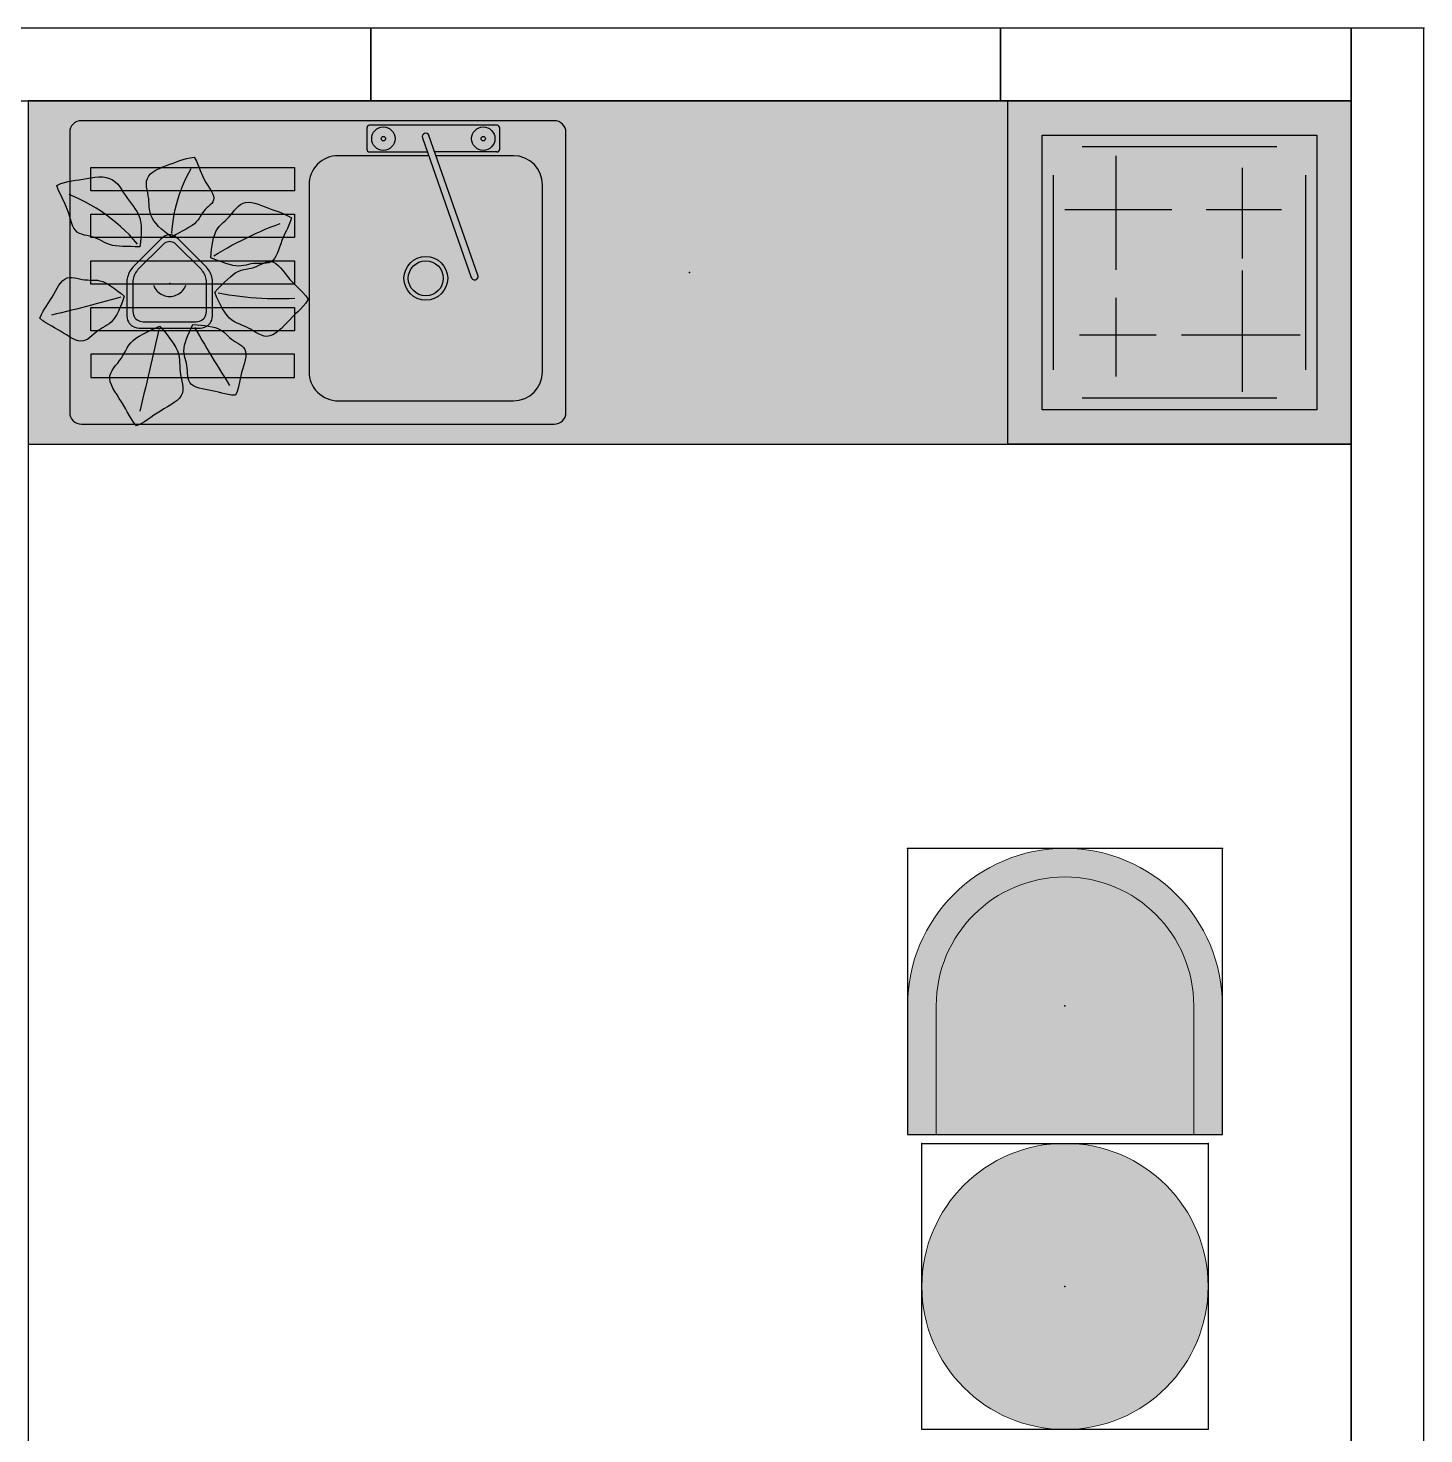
# Model space of a CAD drawing. Header units: millimetres. Extents: x 0 to 5268, y -277 to 4972.
# Drawn here: x 2533 to 4972, y 2515 to 4972 of the extents above; entities that cross this region are included whole.
import ezdxf

# ---------------------------------------------------------------- set-up
doc = ezdxf.new("R2010")
doc.units = ezdxf.units.MM
for name, color, linetype, true_color in [('EH-PLANT-FILL', 9, 'Continuous', 0xa6e6bd), ('EH-PLANT-LEAVES', 103, 'Continuous', 0x4dcc7a), ('EH-PLANT-POT', 118, 'Continuous', 0x003b2b), ('EH-PLANT-STEMS', 37, 'Continuous', 0x8c5e36), ('Furniture', 37, 'Continuous', 0x75664f), ('FurnitureRefRec', 254, 'Continuous', 0xd5d5d5), ('PT Top Left', 52, 'Continuous', 0xcdcd00), ('PT Top Left Furniture', 211, 'Continuous', 0xff7fff), ('PT Top Right', 96, 'Continuous', 0x007f00), ('PT Top Right Furniture', 200, 'Continuous', 0xbf3fff), ('Walls', 1, 'Continuous', 0xff0000)]:
    doc.layers.add(name, color=color, linetype=linetype, true_color=true_color)
for name, color, linetype in [('Furniture Stretch', 7, 'Continuous'), ('Rooms$Living Room', 7, 'Continuous'), ('Windows', 7, 'Continuous')]:
    doc.layers.add(name, color=color, linetype=linetype)

# ---------------------------------------------------------------- blocks, each defined once
blk = doc.blocks.new('Chair')
at = {"layer": 'Furniture'}
blk.add_hatch(color=7, dxfattribs=at).paths.add_polyline_path([(500, 0), (500, 225), (499.8, 234.5), (499.3, 244), (498.5, 253.4), (497.4, 262.9), (495.9, 272.2), (494.1, 281.6), (492, 290.8), (489.6, 300), (486.8, 309.1), (483.8, 318.1), (480.4, 326.9), (476.7, 335.7), (472.8, 344.3), (468.5, 352.8), (463.9, 361.1), (459.1, 369.3), (454, 377.3), (448.6, 385.1), (442.9, 392.7), (437, 400.1), (430.8, 407.4), (424.4, 414.4), (417.8, 421.1), (410.9, 427.7), (403.8, 434), (396.5, 440), (388.9, 445.8), (381.2, 451.3), (373.3, 456.6), (365.2, 461.6), (357, 466.3), (348.6, 470.7), (340, 474.8), (331.3, 478.6), (322.5, 482.1), (313.6, 485.3), (304.5, 488.2), (295.4, 490.8), (286.2, 493.1), (276.9, 495.1), (267.6, 496.7), (258.1, 498), (248.7, 499), (239.2, 499.6), (229.7, 500), (220.3, 500), (210.8, 499.6), (201.3, 499), (191.9, 498), (182.4, 496.7), (173.1, 495.1), (163.8, 493.1), (154.6, 490.8), (145.5, 488.2), (136.4, 485.3), (127.5, 482.1), (118.7, 478.6), (110, 474.8), (101.4, 470.7), (93, 466.3), (84.8, 461.6), (76.7, 456.6), (68.8, 451.3), (61.1, 445.8), (53.5, 440), (46.2, 434), (39.1, 427.7), (32.2, 421.1), (25.6, 414.4), (19.2, 407.4), (13, 400.1), (7.1, 392.7), (1.4, 385.1), (-4, 377.3), (-9.1, 369.3), (-13.9, 361.1), (-18.5, 352.8), (-22.8, 344.3), (-26.7, 335.7), (-30.4, 326.9), (-33.8, 318.1), (-36.8, 309.1), (-39.6, 300), (-42, 290.8), (-44.1, 281.6), (-45.9, 272.2), (-47.4, 262.9), (-48.5, 253.4), (-49.3, 244), (-49.8, 234.5), (-50, 225), (-50, 0)], flags=0)
at = {"layer": 'Furniture', "linetype": 'Continuous', "lineweight": 13}
for p, q in [((0, 225), (0, 0)), ((450, 0), (450, 225)), ((0, 0), (450, 0))]:
    blk.add_line(p, q, dxfattribs=at)
for points in [[(-50, 225), (-50, 0)], [(500, 0), (500, 225)]]:
    blk.add_lwpolyline(points, dxfattribs=at)
for radius in [275, 225]:
    blk.add_arc((225, 225), radius, 0, 180, dxfattribs=at)
at = {"layer": 'FurnitureRefRec'}
blk.add_lwpolyline([(500, 500), (-50, 500), (-50, 0), (500, 0)], close=True, dxfattribs=at)
at = {"layer": 'PT Top Left Furniture'}
blk.add_point((-50, 500), dxfattribs=at)
at = {"layer": 'PT Top Right Furniture'}
blk.add_point((500, 500), dxfattribs=at)
blk = doc.blocks.new('Coffee Table')
at = {"layer": 'Furniture'}
blk.add_hatch(color=7, dxfattribs=at).paths.add_polyline_path([(0, 250), (-8.6, 249.9), (-17.2, 249.4), (-25.8, 248.7), (-34.4, 247.6), (-42.9, 246.3), (-51.4, 244.7), (-59.8, 242.7), (-68.2, 240.5), (-76.4, 238), (-84.6, 235.2), (-92.7, 232.2), (-100.6, 228.9), (-108.5, 225.2), (-116.2, 221.4), (-123.8, 217.2), (-131.2, 212.8), (-138.4, 208.2), (-145.5, 203.3), (-152.5, 198.1), (-159.2, 192.7), (-165.8, 187.1), (-172.1, 181.3), (-178.3, 175.2), (-184.2, 169), (-190, 162.5), (-195.5, 155.9), (-200.7, 149), (-205.7, 142), (-210.5, 134.8), (-215.1, 127.5), (-219.3, 120), (-223.3, 112.3), (-227.1, 104.6), (-230.6, 96.7), (-233.8, 88.7), (-236.7, 80.5), (-239.3, 72.3), (-241.7, 64), (-243.7, 55.6), (-245.5, 47.2), (-247, 38.7), (-248.2, 30.1), (-249.1, 21.6), (-249.7, 12.9), (-250, 4.3), (-250, -4.3), (-249.7, -12.9), (-249.1, -21.6), (-248.2, -30.1), (-247, -38.7), (-245.5, -47.2), (-243.7, -55.6), (-241.7, -64), (-239.3, -72.3), (-236.7, -80.5), (-233.8, -88.7), (-230.6, -96.7), (-227.1, -104.6), (-223.3, -112.3), (-219.3, -120), (-215.1, -127.5), (-210.5, -134.8), (-205.7, -142), (-200.7, -149), (-195.5, -155.9), (-190, -162.5), (-184.2, -169), (-178.3, -175.2), (-172.1, -181.3), (-165.8, -187.1), (-159.2, -192.7), (-152.5, -198.1), (-145.5, -203.3), (-138.4, -208.2), (-131.2, -212.8), (-123.8, -217.2), (-116.2, -221.4), (-108.5, -225.2), (-100.6, -228.9), (-92.7, -232.2), (-84.6, -235.2), (-76.4, -238), (-68.2, -240.5), (-59.8, -242.7), (-51.4, -244.7), (-42.9, -246.3), (-34.4, -247.6), (-25.8, -248.7), (-17.2, -249.4), (-8.6, -249.9), (0, -250), (8.6, -249.9), (17.2, -249.4), (25.8, -248.7), (34.4, -247.6), (42.9, -246.3), (51.4, -244.7), (59.8, -242.7), (68.2, -240.5), (76.4, -238), (84.6, -235.2), (92.7, -232.2), (100.6, -228.9), (108.5, -225.2), (116.2, -221.4), (123.8, -217.2), (131.2, -212.8), (138.4, -208.2), (145.5, -203.3), (152.5, -198.1), (159.2, -192.7), (165.8, -187.1), (172.1, -181.3), (178.3, -175.2), (184.2, -169), (190, -162.5), (195.5, -155.9), (200.7, -149), (205.7, -142), (210.5, -134.8), (215.1, -127.5), (219.3, -120), (223.3, -112.3), (227.1, -104.6), (230.6, -96.7), (233.8, -88.7), (236.7, -80.5), (239.3, -72.3), (241.7, -64), (243.7, -55.6), (245.5, -47.2), (247, -38.7), (248.2, -30.1), (249.1, -21.6), (249.7, -12.9), (250, -4.3), (250, 4.3), (249.7, 12.9), (249.1, 21.6), (248.2, 30.1), (247, 38.7), (245.5, 47.2), (243.7, 55.6), (241.7, 64), (239.3, 72.3), (236.7, 80.5), (233.8, 88.7), (230.6, 96.7), (227.1, 104.6), (223.3, 112.3), (219.3, 120), (215.1, 127.5), (210.5, 134.8), (205.7, 142), (200.7, 149), (195.5, 155.9), (190, 162.5), (184.2, 169), (178.3, 175.2), (172.1, 181.3), (165.8, 187.1), (159.2, 192.7), (152.5, 198.1), (145.5, 203.3), (138.4, 208.2), (131.2, 212.8), (123.8, 217.2), (116.2, 221.4), (108.5, 225.2), (100.6, 228.9), (92.7, 232.2), (84.6, 235.2), (76.4, 238), (68.2, 240.5), (59.8, 242.7), (51.4, 244.7), (42.9, 246.3), (34.4, 247.6), (25.8, 248.7), (17.2, 249.4), (8.6, 249.9)], flags=0)
at = {"layer": 'Furniture', "linetype": 'Continuous', "lineweight": 13}
for start, end in [(90, 270), (270, 90)]:
    blk.add_arc((0, 0), 250, start, end, dxfattribs=at)
at = {"layer": 'FurnitureRefRec'}
blk.add_lwpolyline([(250, -250), (-250, -250), (-250, 250), (250, 250)], close=True, dxfattribs=at)
at = {"layer": 'PT Top Left Furniture'}
blk.add_point((-250, 250), dxfattribs=at)
at = {"layer": 'PT Top Right Furniture'}
blk.add_point((250, 250), dxfattribs=at)
blk = doc.blocks.new('Keuken')
at = {"layer": 'Furniture'}
blk.add_hatch(color=7, dxfattribs=at).paths.add_polyline_path([(-1111.5, -300), (1200, -300), (1200, 300), (-1111.5, 300)], flags=0)
at = {"layer": 'Furniture', "color": 37, "true_color": 0x766750}
for p, q in [((1107, 265.2), (280.8, 265.2)), ((260.4, 244.8), (260.4, -244.8)), ((658.2, 224.4), (352.2, 224.4)), ((1127.4, -244.8), (1127.4, 244.8)), ((-981.5, 220), (-641.5, 220)), ((-921.2, -3.3), (-921.2, 208.5)), ((-700.4, 44.3), (-700.4, 181.8)), ((301.2, 173.4), (301.2, -153)), ((709.2, -153), (709.2, 173.4)), ((-1031.5, -170), (-1031.5, 170)), ((-591.5, 170), (-591.5, -170)), ((-815.1, 108.8), (-1022.1, 108.8)), ((-637.1, 108.8), (-770.6, 108.8)), ((414.1, 4.9), (499.7, -239.4)), ((511.2, -235.3), (425.7, 8.9)), ((-921.2, -182.8), (-921.2, -24.4)), ((-700.4, -203.9), (-700.4, -4.8)), ((-857.9, -110), (-989.8, -110)), ((-611.3, -110), (-797.9, -110)), ((-641.5, -220), (-981.5, -220)), ((352.2, -204), (487.3, -204)), ((375.9, -215.7), (375.9, -252)), ((379.9, -210.6), (489.6, -210.6)), ((500.2, -204), (658.2, -204)), ((604.4, -210.6), (502.5, -210.6)), ((608.3, -252), (608.3, -215.7)), ((280.8, -265.2), (1107, -265.2))]:
    blk.add_line(p, q, dxfattribs=at)
for points in [[(-1111.5, -300), (-1111.5, 300), (-511.5, 300), (-511.5, -300)], [(-1111.5, -300), (1200, -300), (1200, 300), (-1111.5, 300)], [(-1051.5, -240), (-1051.5, 240), (-571.5, 240), (-571.5, -240)], [(734.7, 142.8), (1090.3, 142.8), (1090.3, 183.6), (734.7, 183.6)], [(1090.3, 102), (1090.3, 61.2), (734.7, 61.2), (734.7, 102)], [(1090.3, 20.4), (1090.3, -20.4), (734.7, -20.4), (734.7, 20.4)], [(1090.3, -61.2), (1090.3, -102), (734.7, -102), (734.7, -61.2)], [(1090.3, -142.8), (1090.3, -183.6), (734.7, -183.6), (734.7, -142.8)]]:
    blk.add_lwpolyline(points, close=True, dxfattribs=at)
blk.add_lwpolyline([(379.9, -257.1), (492.1, -257.1), (604.4, -257.1)], dxfattribs=at)
for centre, radius in [((505.2, 10.2), 38.2), ((505.2, 10.2), 30.6), ((404.8, -233.8), 20.4), ((579.4, -233.8), 20.4), ((404.8, -233.8), 3.81), ((404.8, -233.8), 3.81), ((579.4, -233.8), 3.81), ((579.4, -233.8), 3.81)]:
    blk.add_circle(centre, radius, dxfattribs=at)
for centre, radius, start, end in [((280.8, 244.8), 20.4, 90, 180), ((1107, 244.8), 20.4, 360, 90), ((352.2, 173.4), 51, 90, 180), ((658.2, 173.4), 51, 360, 90), ((419.9, 6.9), 6.12, 19.2979, 199.2979), ((352.2, -153), 51, 180, 270), ((658.2, -153), 51, 270, 0), ((381, -215.7), 5.1, 90, 180), ((603.2, -215.7), 5.1, 360, 90), ((280.8, -244.8), 20.4, 180, 270), ((505.4, -237.3), 6.12, 199.2979, 19.2979), ((1107, -244.8), 20.4, 270, 0), ((381, -252), 5.1, 180, 270), ((603.2, -252), 5.1, 270, 0)]:
    blk.add_arc(centre, radius, start, end, dxfattribs=at)
at = {"layer": 'FurnitureRefRec'}
blk.add_lwpolyline([(-1111.5, -300), (1200, -300), (1200, 300), (-1111.5, 300)], close=True, dxfattribs=at)
at = {"layer": 'PT Top Left Furniture'}
blk.add_point((1200, -300), dxfattribs=at)
at = {"layer": 'PT Top Right Furniture'}
blk.add_point((-1111.5, -300), dxfattribs=at)
blk = doc.blocks.new('EH_PLANT_BROADLEAF')
at = {"layer": 'EH-PLANT-FILL'}
for points in [[(3.559, 81.43), (-2.852, 85.895), (-8.628, 90.481), (-14.147, 95.199), (-19.286, 100.028), (-23.863, 104.935), (-27.715, 109.88), (-30.737, 114.822), (-32.915, 119.729), (-34.326, 124.584), (-35.134, 129.388), (-35.556, 134.16), (-35.826, 138.934), (-36.152, 143.752), (-36.675, 148.65), (-37.448, 153.65), (-38.413, 158.75), (-39.418, 163.918), (-40.236, 169.093), (-40.602, 174.192), (-40.256, 179.117), (-38.989, 183.773), (-36.674, 188.079), (-33.287, 191.987), (-28.912, 195.48), (-23.72, 198.584), (-17.945, 201.356), (-11.842, 203.875), (-5.647, 206.227), (0.463, 208.485), (6.388, 210.697), (12.124, 212.874), (17.75, 214.986), (23.41, 216.964), (29.297, 218.706), (35.644, 220.077), (43.057, 220.72), (46.606, 214.229), (49.179, 208.418), (51.384, 202.932), (53.453, 197.636), (55.578, 192.429), (57.907, 187.244), (60.518, 182.052), (63.406, 176.865), (66.474, 171.731), (69.543, 166.726), (72.38, 161.936), (74.729, 157.442), (76.357, 153.302), (77.093, 149.542), (76.854, 146.149), (75.663, 143.074), (73.649, 140.237), (71.021, 137.545), (68.039, 134.902), (64.968, 132.225), (62.036, 129.454), (59.397, 126.559), (57.105, 123.54), (55.111, 120.419), (53.272, 117.234), (51.382, 114.027), (49.206, 110.835), (46.527, 107.677), (43.183, 104.556), (39.095, 101.456), (34.28, 98.346), (28.84, 95.186), (22.94, 91.938), (16.761, 88.571), (10.427, 85.064)], [(-52.359, 64.514), (-60.185, 64.508), (-67.566, 64.673), (-74.767, 64.799), (-81.712, 64.964), (-88.285, 65.292), (-94.389, 65.901), (-99.973, 66.877), (-105.042, 68.253), (-109.664, 69.999), (-113.955, 72.027), (-118.06, 74.202), (-122.129, 76.373), (-126.288, 78.395), (-130.616, 80.161), (-135.136, 81.628), (-139.808, 82.825), (-144.538, 83.86), (-149.195, 84.899), (-153.635, 86.15), (-157.727, 87.825), (-161.375, 90.108), (-164.534, 93.129), (-167.215, 96.937), (-169.489, 101.497), (-171.464, 106.697), (-173.276, 112.364), (-175.062, 118.3), (-176.94, 124.312), (-178.994, 130.247), (-181.265, 136.014), (-183.751, 141.601), (-186.409, 147.073), (-189.175, 152.56), (-191.97, 158.24), (-194.706, 164.341), (-197.158, 171.457), (-190.294, 174.667), (-183.767, 176.736), (-177.356, 178.257), (-170.973, 179.46), (-164.542, 180.524), (-157.999, 181.578), (-151.305, 182.69), (-144.459, 183.847), (-137.502, 184.961), (-130.52, 185.878), (-123.635, 186.406), (-116.983, 186.349), (-110.703, 185.535), (-104.905, 183.852), (-99.66, 181.267), (-94.981, 177.83), (-90.826, 173.671), (-87.099, 168.976), (-83.671, 163.958), (-80.4, 158.826), (-77.155, 153.748), (-73.846, 148.831), (-70.433, 144.108), (-66.939, 139.534), (-63.446, 135.006), (-60.083, 130.38), (-56.998, 125.504), (-54.339, 120.246), (-52.225, 114.52), (-50.722, 108.297), (-49.839, 101.61), (-49.525, 94.547), (-49.684, 87.228), (-50.204, 79.777), (-51.006, 72.276)], [(71.916, 45.285), (72.367, 52.869), (73.169, 60.012), (74.132, 67.012), (75.31, 73.77), (76.784, 80.137), (78.627, 85.976), (80.877, 91.196), (83.533, 95.775), (86.548, 99.771), (89.842, 103.309), (93.308, 106.564), (96.839, 109.729), (100.339, 112.976), (103.747, 116.43), (107.044, 120.137), (110.256, 124.055), (113.452, 128.056), (116.73, 131.945), (120.201, 135.488), (123.971, 138.452), (128.121, 140.64), (132.696, 141.923), (137.696, 142.261), (143.076, 141.71), (148.76, 140.406), (154.644, 138.547), (160.623, 136.356), (166.6, 134.043), (172.506, 131.773), (178.303, 129.637), (183.991, 127.646), (189.603, 125.724), (195.196, 123.731), (200.844, 121.478), (206.632, 118.727), (212.783, 114.859), (210.755, 107.902), (208.381, 102.016), (205.885, 96.583), (203.352, 91.365), (200.856, 86.172), (198.454, 80.864), (196.18, 75.368), (194.033, 69.691), (191.977, 63.927), (189.942, 58.241), (187.832, 52.841), (185.541, 47.953), (182.967, 43.772), (180.033, 40.436), (176.695, 38.002), (172.952, 36.427), (168.851, 35.585), (164.473, 35.279), (159.922, 35.274), (155.312, 35.338), (150.739, 35.275), (146.274, 34.957), (141.943, 34.344), (137.727, 33.481), (133.563, 32.492), (129.359, 31.551), (125.006, 30.851), (120.399, 30.565), (115.456, 30.82), (110.131, 31.674), (104.423, 33.104), (98.372, 35.02), (92.049, 37.286), (85.536, 39.751), (78.888, 42.318)], [(78.645, -15.209), (84.418, -9.01), (89.999, -3.375), (95.468, 2.097), (100.808, 7.276), (105.995, 11.968), (111.012, 15.995), (115.855, 19.242), (120.538, 21.687), (125.087, 23.409), (129.537, 24.58), (133.927, 25.43), (138.292, 26.212), (142.658, 27.152), (147.038, 28.409), (151.431, 30.041), (155.825, 31.992), (160.203, 34.096), (164.542, 36.1), (168.825, 37.709), (173.041, 38.624), (177.192, 38.602), (181.286, 37.485), (185.344, 35.23), (189.391, 31.915), (193.452, 27.721), (197.55, 22.903), (201.703, 17.746), (205.919, 12.516), (210.201, 7.419), (214.547, 2.571), (218.953, -2.019), (223.415, -6.444), (227.934, -10.879), (232.517, -15.559), (237.179, -20.774), (241.961, -27.281), (237.632, -34.126), (233.181, -39.621), (228.649, -44.524), (224.052, -49.124), (219.397, -53.657), (214.685, -58.297), (209.914, -63.136), (205.079, -68.167), (200.178, -73.273), (195.215, -78.249), (190.198, -82.827), (185.147, -86.724), (180.083, -89.684), (175.032, -91.526), (170.021, -92.173), (165.069, -91.668), (160.187, -90.166), (155.375, -87.915), (150.624, -85.209), (145.915, -82.347), (141.229, -79.58), (136.546, -77.074), (131.856, -74.886), (127.158, -72.957), (122.466, -71.129), (117.805, -69.176), (113.212, -66.845), (108.725, -63.904), (104.379, -60.184), (100.203, -55.604), (96.209, -50.188), (92.393, -44.05), (88.741, -37.367), (85.227, -30.334), (81.835, -23.081)], [(-79.275, -22.154), (-81.698, -29.266), (-84.277, -35.862), (-86.916, -42.282), (-89.644, -48.418), (-92.505, -54.106), (-95.539, -59.198), (-98.769, -63.599), (-102.197, -67.29), (-105.803, -70.343), (-109.546, -72.9), (-113.372, -75.158), (-117.223, -77.331), (-121.049, -79.61), (-124.813, -82.129), (-128.505, -84.936), (-132.137, -87.983), (-135.748, -91.132), (-139.391, -94.17), (-143.132, -96.847), (-147.033, -98.915), (-151.145, -100.168), (-155.5, -100.473), (-160.103, -99.797), (-164.936, -98.202), (-169.956, -95.841), (-175.107, -92.929), (-180.329, -89.704), (-185.564, -86.389), (-190.769, -83.158), (-195.92, -80.108), (-201.017, -77.245), (-206.078, -74.491), (-211.142, -71.698), (-216.255, -68.668), (-221.476, -65.156), (-226.958, -60.521), (-224.199, -53.898), (-221.181, -48.388), (-218.057, -43.354), (-214.886, -38.547), (-211.715, -33.771), (-208.581, -28.878), (-205.503, -23.79), (-202.481, -18.513), (-199.492, -13.144), (-196.49, -7.856), (-193.421, -2.873), (-190.223, 1.566), (-186.838, 5.248), (-183.227, 8.019), (-179.37, 9.817), (-175.272, 10.675), (-170.965, 10.727), (-166.5, 10.177), (-161.939, 9.275), (-157.347, 8.27), (-152.78, 7.375), (-148.274, 6.728), (-143.843, 6.377), (-139.475, 6.275), (-135.135, 6.286), (-130.772, 6.22), (-126.328, 5.864), (-121.75, 5.02), (-116.996, 3.545), (-112.045, 1.37), (-106.901, -1.489), (-101.587, -4.936), (-96.141, -8.823), (-90.609, -12.985), (-85.019, -17.316)], [(40.68, -71.469), (47.978, -71.916), (54.814, -72.609), (61.493, -73.376), (67.919, -74.274), (73.948, -75.387), (79.45, -76.792), (84.341, -78.54), (88.61, -80.641), (92.317, -83.064), (95.594, -85.733), (98.613, -88.55), (101.562, -91.404), (104.611, -94.196), (107.876, -96.857), (111.399, -99.36), (115.137, -101.729), (118.968, -104.036), (122.706, -106.394), (126.134, -108.932), (129.036, -111.783), (131.234, -115.057), (132.616, -118.827), (133.152, -123.113), (132.903, -127.885), (132.001, -133.064), (130.636, -138.538), (129.015, -144.182), (127.331, -149.877), (125.736, -155.531), (124.311, -161.091), (123.063, -166.554), (121.923, -171.96), (120.765, -177.39), (119.417, -182.95), (117.67, -188.774), (114.977, -195.209), (108.005, -194.862), (101.988, -193.898), (96.38, -192.664), (90.969, -191.296), (85.585, -189.898), (80.101, -188.552), (74.45, -187.298), (68.636, -186.131), (62.742, -185.001), (56.92, -183.815), (51.362, -182.453), (46.277, -180.791), (41.852, -178.717), (38.221, -176.151), (35.445, -173.064), (33.493, -169.477), (32.254, -165.46), (31.55, -161.126), (31.165, -156.606), (30.881, -152.03), (30.513, -147.512), (29.938, -143.121), (29.113, -138.884), (28.082, -134.773), (26.96, -130.718), (25.916, -126.621), (25.138, -122.372), (24.8, -117.87), (25.032, -113.043), (25.895, -107.857), (27.377, -102.323), (29.396, -96.491), (31.82, -90.44), (34.506, -84.253), (37.358, -77.987)], [(-17.31, -74.63), (-11.505, -81.067), (-6.299, -87.368), (-1.296, -93.624), (3.377, -99.804), (7.534, -105.867), (11, -111.77), (13.668, -117.489), (15.518, -123.018), (16.63, -128.375), (17.173, -133.601), (17.374, -138.747), (17.479, -143.871), (17.71, -149.025), (18.221, -154.245), (19.067, -159.544), (20.194, -164.909), (21.44, -170.304), (22.561, -175.669), (23.269, -180.939), (23.278, -186.044), (22.351, -190.93), (20.337, -195.559), (17.196, -199.923), (13.004, -204.037), (7.936, -207.945), (2.24, -211.702), (-3.809, -215.375), (-9.955, -219.023), (-15.997, -222.694), (-21.826, -226.414), (-27.433, -230.185), (-32.907, -233.985), (-38.421, -237.776), (-44.199, -241.502), (-50.525, -245.096), (-58.131, -248.384), (-63.444, -242.025), (-67.477, -235.972), (-70.964, -230.051), (-74.188, -224.193), (-77.375, -218.346), (-80.695, -212.468), (-84.239, -206.539), (-87.998, -200.561), (-91.862, -194.559), (-95.631, -188.581), (-99.048, -182.689), (-101.838, -176.945), (-103.754, -171.409), (-104.621, -166.121), (-104.361, -161.098), (-103.017, -156.332), (-100.738, -151.785), (-97.761, -147.401), (-94.373, -143.114), (-90.861, -138.854), (-87.47, -134.566), (-84.361, -130.211), (-81.589, -125.776), (-79.099, -121.275), (-76.735, -116.744), (-74.278, -112.234), (-71.48, -107.804), (-68.113, -103.505), (-64.011, -99.377), (-59.093, -95.439), (-53.377, -91.685), (-46.973, -88.09), (-40.053, -84.612), (-32.805, -81.209), (-25.356, -77.851)]]:
    blk.add_hatch(color=256, dxfattribs=at).paths.add_polyline_path(points, flags=0)
at = {"layer": 'EH-PLANT-LEAVES', "color": 103, "true_color": 0x4dcc7a}
for points in [[(3.559, 81.43), (-2.852, 85.895), (-8.628, 90.481), (-14.147, 95.199), (-19.286, 100.028), (-23.863, 104.935), (-27.715, 109.88), (-30.737, 114.822), (-32.915, 119.729), (-34.326, 124.584), (-35.134, 129.388), (-35.556, 134.16), (-35.826, 138.934), (-36.152, 143.752), (-36.675, 148.65), (-37.448, 153.65), (-38.413, 158.75), (-39.418, 163.918), (-40.236, 169.093), (-40.602, 174.192), (-40.256, 179.117), (-38.989, 183.773), (-36.674, 188.079), (-33.287, 191.987), (-28.912, 195.48), (-23.72, 198.584), (-17.945, 201.356), (-11.842, 203.875), (-5.647, 206.227), (0.463, 208.485), (6.388, 210.697), (12.124, 212.874), (17.75, 214.986), (23.41, 216.964), (29.297, 218.706), (35.644, 220.077), (43.057, 220.72), (46.606, 214.229), (49.179, 208.418), (51.384, 202.932), (53.453, 197.636), (55.578, 192.429), (57.907, 187.244), (60.518, 182.052), (63.406, 176.865), (66.474, 171.731), (69.543, 166.726), (72.38, 161.936), (74.729, 157.442), (76.357, 153.302), (77.093, 149.542), (76.854, 146.149), (75.663, 143.074), (73.649, 140.237), (71.021, 137.545), (68.039, 134.902), (64.968, 132.225), (62.036, 129.454), (59.397, 126.559), (57.105, 123.54), (55.111, 120.419), (53.272, 117.234), (51.382, 114.027), (49.206, 110.835), (46.527, 107.677), (43.183, 104.556), (39.095, 101.456), (34.28, 98.346), (28.84, 95.186), (22.94, 91.938), (16.761, 88.571), (10.427, 85.064)], [(-52.359, 64.514), (-60.185, 64.508), (-67.566, 64.673), (-74.767, 64.799), (-81.712, 64.964), (-88.285, 65.292), (-94.389, 65.901), (-99.973, 66.877), (-105.042, 68.253), (-109.664, 69.999), (-113.955, 72.027), (-118.06, 74.202), (-122.129, 76.373), (-126.288, 78.395), (-130.616, 80.161), (-135.136, 81.628), (-139.808, 82.825), (-144.538, 83.86), (-149.195, 84.899), (-153.635, 86.15), (-157.727, 87.825), (-161.375, 90.108), (-164.534, 93.129), (-167.215, 96.937), (-169.489, 101.497), (-171.464, 106.697), (-173.276, 112.364), (-175.062, 118.3), (-176.94, 124.312), (-178.994, 130.247), (-181.265, 136.014), (-183.751, 141.601), (-186.409, 147.073), (-189.175, 152.56), (-191.97, 158.24), (-194.706, 164.341), (-197.158, 171.457), (-190.294, 174.667), (-183.767, 176.736), (-177.356, 178.257), (-170.973, 179.46), (-164.542, 180.524), (-157.999, 181.578), (-151.305, 182.69), (-144.459, 183.847), (-137.502, 184.961), (-130.52, 185.878), (-123.635, 186.406), (-116.983, 186.349), (-110.703, 185.535), (-104.905, 183.852), (-99.66, 181.267), (-94.981, 177.83), (-90.826, 173.671), (-87.099, 168.976), (-83.671, 163.958), (-80.4, 158.826), (-77.155, 153.748), (-73.846, 148.831), (-70.433, 144.108), (-66.939, 139.534), (-63.446, 135.006), (-60.083, 130.38), (-56.998, 125.504), (-54.339, 120.246), (-52.225, 114.52), (-50.722, 108.297), (-49.839, 101.61), (-49.525, 94.547), (-49.684, 87.228), (-50.204, 79.777), (-51.006, 72.276)], [(71.916, 45.285), (72.367, 52.869), (73.169, 60.012), (74.132, 67.012), (75.31, 73.77), (76.784, 80.137), (78.627, 85.976), (80.877, 91.196), (83.533, 95.775), (86.548, 99.771), (89.842, 103.309), (93.308, 106.564), (96.839, 109.729), (100.339, 112.976), (103.747, 116.43), (107.044, 120.137), (110.256, 124.055), (113.452, 128.056), (116.73, 131.945), (120.201, 135.488), (123.971, 138.452), (128.121, 140.64), (132.696, 141.923), (137.696, 142.261), (143.076, 141.71), (148.76, 140.406), (154.644, 138.547), (160.623, 136.356), (166.6, 134.043), (172.506, 131.773), (178.303, 129.637), (183.991, 127.646), (189.603, 125.724), (195.196, 123.731), (200.844, 121.478), (206.632, 118.727), (212.783, 114.859), (210.755, 107.902), (208.381, 102.016), (205.885, 96.583), (203.352, 91.365), (200.856, 86.172), (198.454, 80.864), (196.18, 75.368), (194.033, 69.691), (191.977, 63.927), (189.942, 58.241), (187.832, 52.841), (185.541, 47.953), (182.967, 43.772), (180.033, 40.436), (176.695, 38.002), (172.952, 36.427), (168.851, 35.585), (164.473, 35.279), (159.922, 35.274), (155.312, 35.338), (150.739, 35.275), (146.274, 34.957), (141.943, 34.344), (137.727, 33.481), (133.563, 32.492), (129.359, 31.551), (125.006, 30.851), (120.399, 30.565), (115.456, 30.82), (110.131, 31.674), (104.423, 33.104), (98.372, 35.02), (92.049, 37.286), (85.536, 39.751), (78.888, 42.318)], [(78.645, -15.209), (84.418, -9.01), (89.999, -3.375), (95.468, 2.097), (100.808, 7.276), (105.995, 11.968), (111.012, 15.995), (115.855, 19.242), (120.538, 21.687), (125.087, 23.409), (129.537, 24.58), (133.927, 25.43), (138.292, 26.212), (142.658, 27.152), (147.038, 28.409), (151.431, 30.041), (155.825, 31.992), (160.203, 34.096), (164.542, 36.1), (168.825, 37.709), (173.041, 38.624), (177.192, 38.602), (181.286, 37.485), (185.344, 35.23), (189.391, 31.915), (193.452, 27.721), (197.55, 22.903), (201.703, 17.746), (205.919, 12.516), (210.201, 7.419), (214.547, 2.571), (218.953, -2.019), (223.415, -6.444), (227.934, -10.879), (232.517, -15.559), (237.179, -20.774), (241.961, -27.281), (237.632, -34.126), (233.181, -39.621), (228.649, -44.524), (224.052, -49.124), (219.397, -53.657), (214.685, -58.297), (209.914, -63.136), (205.079, -68.167), (200.178, -73.273), (195.215, -78.249), (190.198, -82.827), (185.147, -86.724), (180.083, -89.684), (175.032, -91.526), (170.021, -92.173), (165.069, -91.668), (160.187, -90.166), (155.375, -87.915), (150.624, -85.209), (145.915, -82.347), (141.229, -79.58), (136.546, -77.074), (131.856, -74.886), (127.158, -72.957), (122.466, -71.129), (117.805, -69.176), (113.212, -66.845), (108.725, -63.904), (104.379, -60.184), (100.203, -55.604), (96.209, -50.188), (92.393, -44.05), (88.741, -37.367), (85.227, -30.334), (81.835, -23.081)], [(-79.275, -22.154), (-81.698, -29.266), (-84.277, -35.862), (-86.916, -42.282), (-89.644, -48.418), (-92.505, -54.106), (-95.539, -59.198), (-98.769, -63.599), (-102.197, -67.29), (-105.803, -70.343), (-109.546, -72.9), (-113.372, -75.158), (-117.223, -77.331), (-121.049, -79.61), (-124.813, -82.129), (-128.505, -84.936), (-132.137, -87.983), (-135.748, -91.132), (-139.391, -94.17), (-143.132, -96.847), (-147.033, -98.915), (-151.145, -100.168), (-155.5, -100.473), (-160.103, -99.797), (-164.936, -98.202), (-169.956, -95.841), (-175.107, -92.929), (-180.329, -89.704), (-185.564, -86.389), (-190.769, -83.158), (-195.92, -80.108), (-201.017, -77.245), (-206.078, -74.491), (-211.142, -71.698), (-216.255, -68.668), (-221.476, -65.156), (-226.958, -60.521), (-224.199, -53.898), (-221.181, -48.388), (-218.057, -43.354), (-214.886, -38.547), (-211.715, -33.771), (-208.581, -28.878), (-205.503, -23.79), (-202.481, -18.513), (-199.492, -13.144), (-196.49, -7.856), (-193.421, -2.873), (-190.223, 1.566), (-186.838, 5.248), (-183.227, 8.019), (-179.37, 9.817), (-175.272, 10.675), (-170.965, 10.727), (-166.5, 10.177), (-161.939, 9.275), (-157.347, 8.27), (-152.78, 7.375), (-148.274, 6.728), (-143.843, 6.377), (-139.475, 6.275), (-135.135, 6.286), (-130.772, 6.22), (-126.328, 5.864), (-121.75, 5.02), (-116.996, 3.545), (-112.045, 1.37), (-106.901, -1.489), (-101.587, -4.936), (-96.141, -8.823), (-90.609, -12.985), (-85.019, -17.316)], [(40.68, -71.469), (47.978, -71.916), (54.814, -72.609), (61.493, -73.376), (67.919, -74.274), (73.948, -75.387), (79.45, -76.792), (84.341, -78.54), (88.61, -80.641), (92.317, -83.064), (95.594, -85.733), (98.613, -88.55), (101.562, -91.404), (104.611, -94.196), (107.876, -96.857), (111.399, -99.36), (115.137, -101.729), (118.968, -104.036), (122.706, -106.394), (126.134, -108.932), (129.036, -111.783), (131.234, -115.057), (132.616, -118.827), (133.152, -123.113), (132.903, -127.885), (132.001, -133.064), (130.636, -138.538), (129.015, -144.182), (127.331, -149.877), (125.736, -155.531), (124.311, -161.091), (123.063, -166.554), (121.923, -171.96), (120.765, -177.39), (119.417, -182.95), (117.67, -188.774), (114.977, -195.209), (108.005, -194.862), (101.988, -193.898), (96.38, -192.664), (90.969, -191.296), (85.585, -189.898), (80.101, -188.552), (74.45, -187.298), (68.636, -186.131), (62.742, -185.001), (56.92, -183.815), (51.362, -182.453), (46.277, -180.791), (41.852, -178.717), (38.221, -176.151), (35.445, -173.064), (33.493, -169.477), (32.254, -165.46), (31.55, -161.126), (31.165, -156.606), (30.881, -152.03), (30.513, -147.512), (29.938, -143.121), (29.113, -138.884), (28.082, -134.773), (26.96, -130.718), (25.916, -126.621), (25.138, -122.372), (24.8, -117.87), (25.032, -113.043), (25.895, -107.857), (27.377, -102.323), (29.396, -96.491), (31.82, -90.44), (34.506, -84.253), (37.358, -77.987)], [(-17.31, -74.63), (-11.505, -81.067), (-6.299, -87.368), (-1.296, -93.624), (3.377, -99.804), (7.534, -105.867), (11, -111.77), (13.668, -117.489), (15.518, -123.018), (16.63, -128.375), (17.173, -133.601), (17.374, -138.747), (17.479, -143.871), (17.71, -149.025), (18.221, -154.245), (19.067, -159.544), (20.194, -164.909), (21.44, -170.304), (22.561, -175.669), (23.269, -180.939), (23.278, -186.044), (22.351, -190.93), (20.337, -195.559), (17.196, -199.923), (13.004, -204.037), (7.936, -207.945), (2.24, -211.702), (-3.809, -215.375), (-9.955, -219.023), (-15.997, -222.694), (-21.826, -226.414), (-27.433, -230.185), (-32.907, -233.985), (-38.421, -237.776), (-44.199, -241.502), (-50.525, -245.096), (-58.131, -248.384), (-63.444, -242.025), (-67.477, -235.972), (-70.964, -230.051), (-74.188, -224.193), (-77.375, -218.346), (-80.695, -212.468), (-84.239, -206.539), (-87.998, -200.561), (-91.862, -194.559), (-95.631, -188.581), (-99.048, -182.689), (-101.838, -176.945), (-103.754, -171.409), (-104.621, -166.121), (-104.361, -161.098), (-103.017, -156.332), (-100.738, -151.785), (-97.761, -147.401), (-94.373, -143.114), (-90.861, -138.854), (-87.47, -134.566), (-84.361, -130.211), (-81.589, -125.776), (-79.099, -121.275), (-76.735, -116.744), (-74.278, -112.234), (-71.48, -107.804), (-68.113, -103.505), (-64.011, -99.377), (-59.093, -95.439), (-53.377, -91.685), (-46.973, -88.09), (-40.053, -84.612), (-32.805, -81.209), (-25.356, -77.851)]]:
    blk.add_lwpolyline(points, close=True, dxfattribs=at)
at = {"layer": 'EH-PLANT-POT', "color": 118, "true_color": 0x003b2b}
for points in [[(-75, -52.5), (-74.823, -56.573), (-74.292, -60.292), (-73.406, -63.656), (-72.167, -66.667), (-70.573, -69.323), (-68.625, -71.625), (-66.323, -73.573), (-63.667, -75.167), (-60.656, -76.406), (-57.292, -77.292), (-53.573, -77.823), (-49.5, -78), (49.5, -78), (53.573, -77.823), (57.292, -77.292), (60.656, -76.406), (63.667, -75.167), (66.323, -73.573), (68.625, -71.625), (70.573, -69.323), (72.167, -66.667), (73.406, -63.656), (74.292, -60.292), (74.823, -56.573), (75, -52.5), (75, 0.15), (74.912, 3.089), (74.649, 5.955), (74.211, 8.748), (73.598, 11.469), (72.809, 14.117), (71.845, 16.693), (70.705, 19.196), (69.39, 21.626), (67.9, 23.984), (66.235, 26.269), (64.394, 28.482), (62.378, 30.622), (15.327, 77.673), (12.772, 80.015), (10.218, 81.931), (7.663, 83.421), (5.109, 84.485), (2.554, 85.124), (0, 85.337), (-2.554, 85.124), (-5.109, 84.485), (-7.663, 83.421), (-10.218, 81.931), (-12.772, 80.015), (-15.327, 77.673), (-62.378, 30.622), (-64.394, 28.482), (-66.235, 26.269), (-67.9, 23.984), (-69.39, 21.626), (-70.705, 19.196), (-71.845, 16.693), (-72.809, 14.117), (-73.598, 11.469), (-74.211, 8.748), (-74.649, 5.955), (-74.912, 3.089), (-75, 0.15)], [(-64.5, -45.15), (-64.348, -48.653), (-63.891, -51.851), (-63.129, -54.744), (-62.063, -57.333), (-60.693, -59.618), (-59.017, -61.597), (-57.038, -63.273), (-54.753, -64.643), (-52.164, -65.709), (-49.271, -66.471), (-46.073, -66.928), (-42.57, -67.08), (42.57, -67.08), (46.073, -66.928), (49.271, -66.471), (52.164, -65.709), (54.753, -64.643), (57.038, -63.273), (59.018, -61.597), (60.693, -59.618), (62.063, -57.333), (63.129, -54.744), (63.891, -51.851), (64.348, -48.653), (64.5, -45.15), (64.5, 0.129), (64.425, 2.656), (64.198, 5.121), (63.822, 7.523), (63.294, 9.863), (62.615, 12.141), (61.786, 14.356), (60.806, 16.509), (59.676, 18.599), (58.394, 20.626), (56.962, 22.592), (55.379, 24.494), (53.645, 26.335), (13.181, 66.799), (10.984, 68.813), (8.787, 70.461), (6.59, 71.742), (4.394, 72.657), (2.197, 73.207), (0, 73.39), (-2.197, 73.207), (-4.394, 72.657), (-6.59, 71.742), (-8.787, 70.461), (-10.984, 68.813), (-13.181, 66.799), (-53.645, 26.335), (-55.379, 24.494), (-56.962, 22.592), (-58.394, 20.626), (-59.676, 18.599), (-60.806, 16.509), (-61.786, 14.356), (-62.615, 12.141), (-63.294, 9.863), (-63.822, 7.523), (-64.198, 5.121), (-64.425, 2.656), (-64.5, 0.129)]]:
    blk.add_lwpolyline(points, close=True, dxfattribs=at)
blk.add_lwpolyline([(-28.198, -2.742), (-27.114, -5.339), (-25.791, -7.824), (-24.242, -10.173), (-22.479, -12.367), (-20.518, -14.386), (-18.377, -16.212), (-16.074, -17.83), (-13.63, -19.225), (-11.066, -20.385), (-8.404, -21.299), (-5.668, -21.96), (-2.883, -22.361), (-0.072, -22.5), (2.74, -22.375), (5.527, -21.986), (8.266, -21.339), (10.932, -20.437), (13.502, -19.29), (15.953, -17.907), (18.264, -16.3), (20.414, -14.484), (22.384, -12.474), (24.157, -10.289), (25.718, -7.947), (27.052, -5.469), (28.148, -2.877)], dxfattribs=at)
at = {"layer": 'EH-PLANT-STEMS', "color": 37, "true_color": 0x8c5e36}
for points in [[(3.821, 87.424), (4.471, 95.952), (5.396, 104.455), (6.595, 112.923), (8.068, 121.348), (9.812, 129.721), (11.825, 138.034), (14.107, 146.277), (16.654, 154.442), (19.463, 162.52), (22.532, 170.503), (25.858, 178.383), (29.436, 186.151), (33.264, 193.8), (37.337, 201.32)], [(-56.14, 69.173), (-63.138, 77.201), (-70.414, 84.979), (-77.959, 92.496), (-85.763, 99.744), (-93.818, 106.713), (-102.112, 113.394), (-110.635, 119.78), (-119.378, 125.862), (-128.33, 131.633), (-137.478, 137.087), (-146.813, 142.215), (-156.322, 147.012), (-165.993, 151.472), (-175.816, 155.589)], [(76.993, 48.482), (84.863, 53.281), (92.801, 57.967), (100.805, 62.539), (108.874, 66.995), (117.006, 71.335), (125.199, 75.558), (133.453, 79.663), (141.764, 83.649), (150.132, 87.516), (158.554, 91.262), (167.029, 94.887), (175.555, 98.389), (184.131, 101.77), (192.754, 105.026)], [(-85.053, -23.769), (-93.667, -26.153), (-102.287, -28.514), (-110.913, -30.854), (-119.545, -33.172), (-128.183, -35.467), (-136.826, -37.741), (-145.476, -39.993), (-154.131, -42.222), (-162.792, -44.43), (-171.458, -46.615), (-180.13, -48.778), (-188.807, -50.92), (-197.49, -53.039), (-206.178, -55.136)], [(84.536, -16.348), (94.002, -18.019), (103.494, -19.535), (113.01, -20.897), (122.547, -22.104), (132.102, -23.154), (141.672, -24.049), (151.257, -24.788), (160.851, -25.371), (170.454, -25.797), (180.063, -26.067), (189.675, -26.18), (199.288, -26.137), (208.898, -25.937), (218.504, -25.58)], [(-18.665, -80.475), (-21.031, -90.658), (-23.401, -100.84), (-25.775, -111.021), (-28.154, -121.201), (-30.536, -131.38), (-32.922, -141.558), (-35.312, -151.735), (-37.706, -161.911), (-40.104, -172.087), (-42.507, -182.261), (-44.913, -192.435), (-47.323, -202.607), (-49.738, -212.779), (-52.156, -222.949)], [(43.648, -76.684), (47.854, -84.018), (52.084, -91.338), (56.337, -98.645), (60.614, -105.938), (64.914, -113.217), (69.238, -120.481), (73.586, -127.732), (77.957, -134.969), (82.351, -142.192), (86.769, -149.4), (91.21, -156.595), (95.674, -163.774), (100.161, -170.939), (104.672, -178.09)]]:
    blk.add_lwpolyline(points, dxfattribs=at)

msp = doc.modelspace()

# ---------------------------------------------------------------- linework, layer by layer
at = {"layer": 'PT Top Left'}
for p in [(3132.4, 4972), (3132.4, 4845), (2780.8, 4525.5)]:
    msp.add_point(p, dxfattribs=at)
at = {"layer": 'PT Top Right'}
for p in [(4232.4, 4972), (4845, 4972), (4972, 4972), (4232.4, 4845), (4845, 4845), (3689.2, 4545), (4345, 3263.5), (4345, 2773)]:
    msp.add_point(p, dxfattribs=at)
at = {"layer": 'Rooms$Living Room'}
msp.add_lwpolyline([(2533.5, 4845), (2533.5, 1930), (3132.5, 1930), (3132.5, 1326), (4845, 1326), (4845, 4845)], close=True, dxfattribs=at)
at = {"layer": 'Walls'}
for points in [[(3132.4, 4972), (1648.6, 4972), (1648.6, 4845), (3132.4, 4845)], [(4232.4, 4845), (4845, 4845), (4845, 4972), (4232.4, 4972)], [(4845, 2337), (4972, 2337), (4972, 4972), (4845, 4972)]]:
    msp.add_lwpolyline(points, close=True, dxfattribs=at)
at = {"layer": 'Windows'}
msp.add_lwpolyline([(3132.4, 4845), (4232.4, 4845), (4232.4, 4972), (3132.4, 4972)], close=True, dxfattribs=at)

# ---------------------------------------------------------------- block references
at = {"layer": 'Furniture', "rotation": 179.9999999999998}
msp.add_blockref('Keuken', (3733.5, 4545), dxfattribs=at)
at = {"layer": 'Furniture', "linetype": 'Continuous', "lineweight": 13}
for name, p in [('Chair', (4120, 3038.5)), ('Coffee Table', (4345, 2773))]:
    msp.add_blockref(name, p, dxfattribs=at)
at = {"layer": 'Furniture Stretch'}
msp.add_blockref('EH_PLANT_BROADLEAF', (2780.8, 4525.5), dxfattribs=at)

doc.saveas('drawing.dxf')
